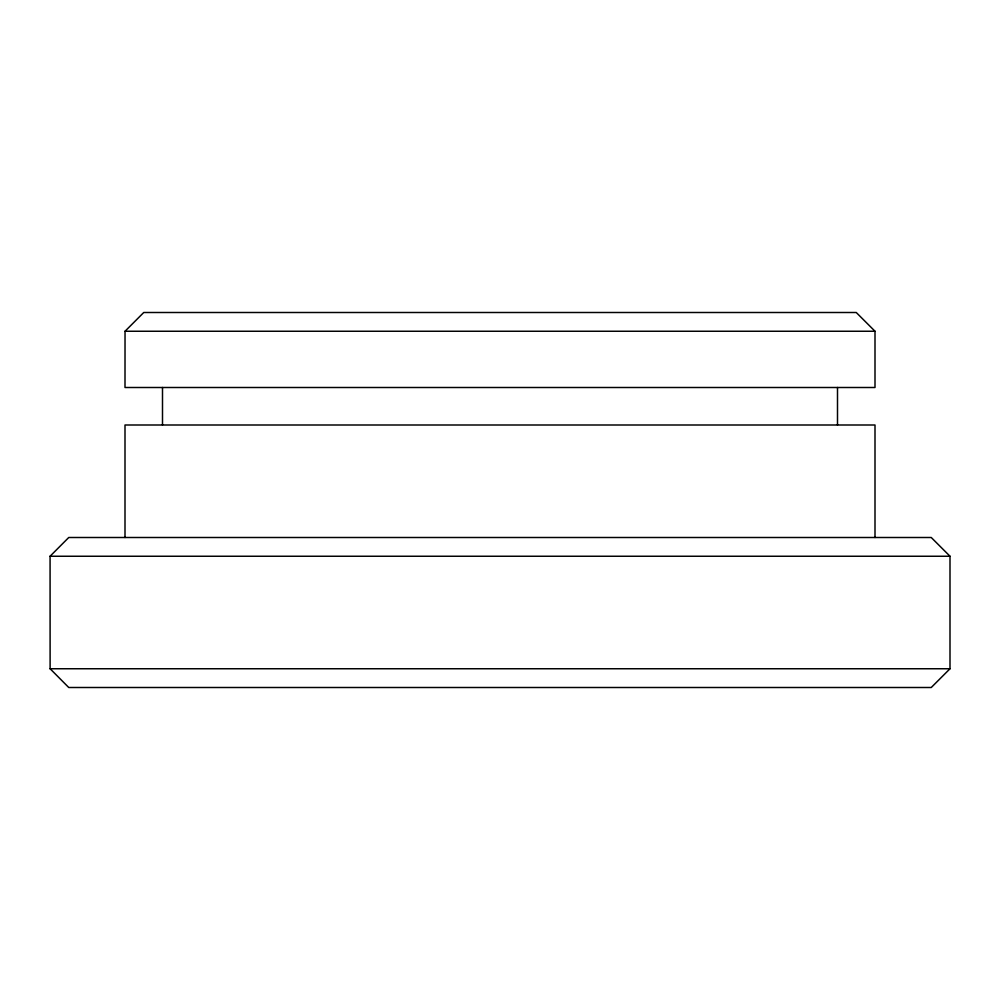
<?xml version="1.0" encoding="UTF-8"?>
<svg xmlns="http://www.w3.org/2000/svg" width="1000" height="1000" viewBox="0 0 1000 1000"><rect width="100%" height="100%" fill="white"/><g stroke="black" fill="none" stroke-linecap="round" stroke-linejoin="round"><path stroke-width="1.5" d="M125.037 331.25L125 387.5L875 387.5L875 331.25L856.25 312.5L143.75 312.5L125.037 331.25L875 331.25M50.075 556.25L68.75 537.5L931.25 537.5L950 556.25L950 668.75L931.25 687.5L68.75 687.5L50.113 668.75L50.075 556.25L950 556.25M50 668.75L950 668.75M875 537.5L875 425L125 425L125 537.5M837.5 387.5L837.5 425M162.5 387.5L162.5 425"/></g></svg>
